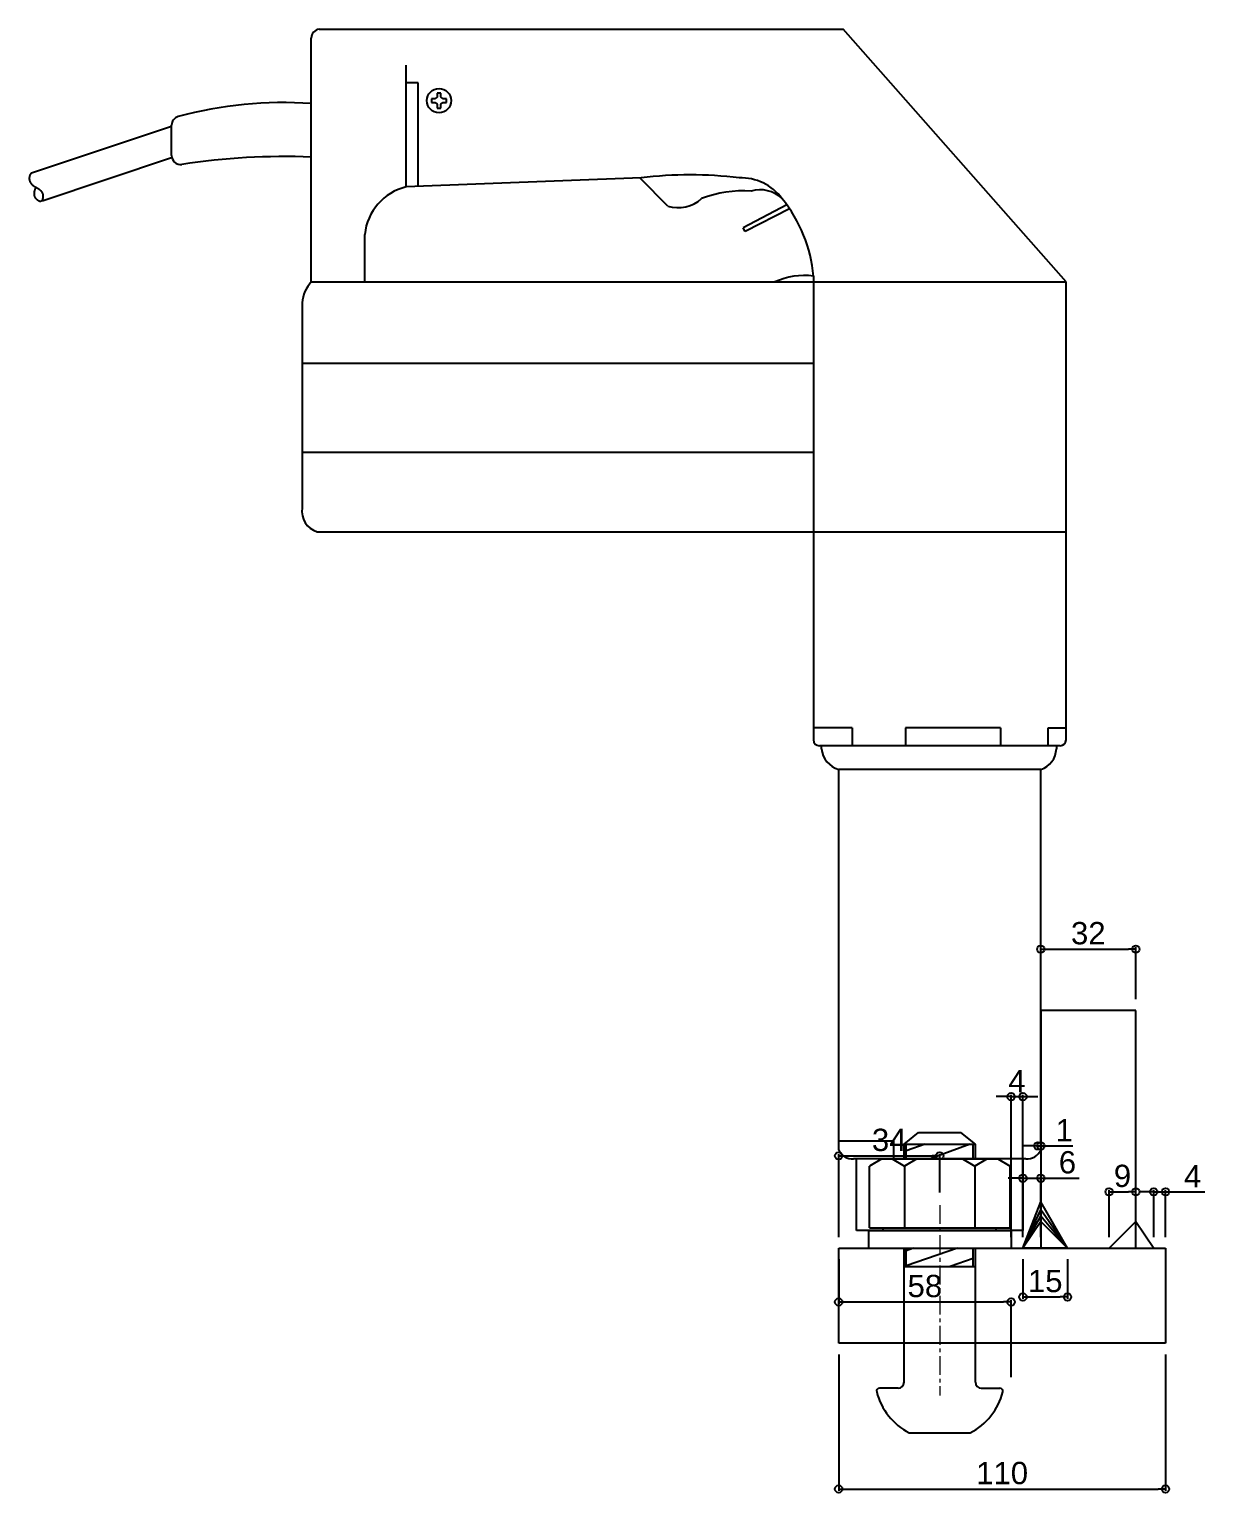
# Model space of a CAD drawing. Header units: millimetres. Extents: x -2880 to 3894, y -2977 to 4857.
# Drawn here: x 936.8 to 1332.3, y 970.5 to 1462.7 of the extents above; entities that cross this region are included whole.
import ezdxf

# ---------------------------------------------------------------- set-up
doc = ezdxf.new("R2010")
doc.units = ezdxf.units.MM
doc.header["$MEASUREMENT"] = 0
doc.linetypes.add('CENTER', pattern=[50.8, 31.75, -6.35, 6.35, -6.35])
for name, color, linetype in [('_0-2_3', 7, 'Continuous'), ('_1-0_', 7, 'Continuous'), ('gauge', 1, 'Continuous'), ('KB', 7, 'Continuous')]:
    doc.layers.add(name, color=color, linetype=linetype)
doc.layers.add('中心線', color=4, linetype='CENTER', lineweight=13)
doc.styles.get("Standard").update_dxf_attribs({"font": 'arial.ttf'})
doc.dimstyles.new('コピー ～ 一般寸法', dxfattribs={"dimscale": 0.5, "dimtxt": 15, "dimasz": 5, "dimexe": 1.25, "dimexo": 7.5, "dimgap": 3, "dimtad": 1, "dimdec": 1, "dimdsep": 46, "dimtxsty": 'Standard', "dimblk": 'ORIGIN', "dimcen": 0, "dimclrd": 256, "dimclre": 256, "dimclrt": 256, "dimadec": 0, "dimazin": 0, "dimtfac": 1, "dimtdec": 1, "dimtmove": 0, "dimatfit": 3, "dimfxl": 0, "dimarcsym": 0})

# ---------------------------------------------------------------- blocks, each defined once
blk = doc.blocks.new('_Origin')
at = {"color": 0, "linetype": 'ByBlock', "lineweight": -2}
blk.add_line((0, 0), (-1, 0), dxfattribs=at)
blk.add_circle((0, 0), 0.5, dxfattribs=at)
blk = doc.blocks.new('*D455')
at = {"layer": 'Defpoints', "color": 0}
for p in [(1309.16, 1153.3), (1277.16, 1132.71), (1309.16, 1132.71)]:
    blk.add_point(p, dxfattribs=at)
at = {"layer": 'KB', "lineweight": -2}
for p, q in [((1277.16, 1136.46), (1277.16, 1153.92)), ((1279.66, 1153.3), (1306.66, 1153.3)), ((1309.16, 1136.46), (1309.16, 1153.92))]:
    blk.add_line(p, q, dxfattribs=at)
at = {"layer": 'KB', "lineweight": -2, "xscale": 2.5, "yscale": 2.5, "zscale": 2.5, "rotation": 180}
blk.add_blockref('_Origin', (1277.16, 1153.3), dxfattribs=at)
at = {"layer": 'KB', "lineweight": -2, "xscale": 2.5, "yscale": 2.5, "zscale": 2.5}
blk.add_blockref('_Origin', (1309.16, 1153.3), dxfattribs=at)
at = {"layer": 'KB', "insert": (1293.16, 1158.62), "char_height": 7.5, "attachment_point": 5}
blk.add_mtext('32', dxfattribs=at)
blk = doc.blocks.new('*D456')
at = {"layer": 'Defpoints', "color": 0}
for p in [(1271.16, 1052.71), (1286.16, 1052.71), (1286.16, 1036.29)]:
    blk.add_point(p, dxfattribs=at)
at = {"layer": 'gauge', "lineweight": -2}
for p, q in [((1271.16, 1048.96), (1271.16, 1035.67)), ((1286.16, 1048.96), (1286.16, 1035.67)), ((1273.66, 1036.29), (1283.66, 1036.29))]:
    blk.add_line(p, q, dxfattribs=at)
at = {"layer": 'gauge', "lineweight": -2, "xscale": 2.5, "yscale": 2.5, "zscale": 2.5, "rotation": 180}
blk.add_blockref('_Origin', (1271.16, 1036.29), dxfattribs=at)
at = {"layer": 'gauge', "lineweight": -2, "xscale": 2.5, "yscale": 2.5, "zscale": 2.5}
blk.add_blockref('_Origin', (1286.16, 1036.29), dxfattribs=at)
at = {"layer": 'gauge', "insert": (1278.66, 1041.62), "char_height": 7.5, "attachment_point": 5}
blk.add_mtext('15', dxfattribs=at)
blk = doc.blocks.new('*D129')
at = {"layer": 'Defpoints', "color": 0}
for p in [(1209.16, 1020.71), (1319.16, 1020.71), (1319.16, 971.7)]:
    blk.add_point(p, dxfattribs=at)
at = {"layer": 'gauge', "lineweight": -2}
for p, q in [((1209.16, 1016.96), (1209.16, 971.08)), ((1319.16, 1016.96), (1319.16, 971.08)), ((1211.66, 971.7), (1316.66, 971.7))]:
    blk.add_line(p, q, dxfattribs=at)
at = {"layer": 'gauge', "lineweight": -2, "xscale": 2.5, "yscale": 2.5, "zscale": 2.5, "rotation": 180}
blk.add_blockref('_Origin', (1209.16, 971.7), dxfattribs=at)
at = {"layer": 'gauge', "lineweight": -2, "xscale": 2.5, "yscale": 2.5, "zscale": 2.5}
blk.add_blockref('_Origin', (1319.16, 971.7), dxfattribs=at)
at = {"layer": 'gauge', "insert": (1264.16, 977.03), "char_height": 7.5, "attachment_point": 5}
blk.add_mtext('110', dxfattribs=at)
blk = doc.blocks.new('*D130')
at = {"layer": 'Defpoints', "color": 0}
for p in [(1243.16, 1083.76), (1243.16, 1067.71), (1209.16, 1052.71)]:
    blk.add_point(p, dxfattribs=at)
at = {"layer": 'gauge', "lineweight": -2}
for p, q in [((1209.16, 1056.46), (1209.16, 1084.39)), ((1211.66, 1083.76), (1240.66, 1083.76)), ((1243.16, 1071.46), (1243.16, 1084.39))]:
    blk.add_line(p, q, dxfattribs=at)
at = {"layer": 'gauge', "lineweight": -2, "xscale": 2.5, "yscale": 2.5, "zscale": 2.5, "rotation": 180}
blk.add_blockref('_Origin', (1209.16, 1083.76), dxfattribs=at)
at = {"layer": 'gauge', "lineweight": -2, "xscale": 2.5, "yscale": 2.5, "zscale": 2.5}
blk.add_blockref('_Origin', (1243.16, 1083.76), dxfattribs=at)
at = {"layer": 'gauge', "insert": (1226.16, 1089.09), "char_height": 7.5, "attachment_point": 5}
blk.add_mtext('34', dxfattribs=at)
blk = doc.blocks.new('*D457')
at = {"layer": 'Defpoints', "color": 0}
for p in [(1319.16, 1071.65), (1315.16, 1052.71), (1319.16, 1052.71)]:
    blk.add_point(p, dxfattribs=at)
at = {"layer": 'gauge', "lineweight": -2}
for p, q in [((1312.66, 1071.65), (1310.16, 1071.65)), ((1315.16, 1056.46), (1315.16, 1072.27)), ((1315.16, 1071.65), (1319.16, 1071.65)), ((1319.16, 1056.46), (1319.16, 1072.27)), ((1321.66, 1071.65), (1332.34, 1071.65))]:
    blk.add_line(p, q, dxfattribs=at)
at = {"layer": 'gauge', "lineweight": -2, "xscale": 2.5, "yscale": 2.5, "zscale": 2.5}
blk.add_blockref('_Origin', (1315.16, 1071.65), dxfattribs=at)
at = {"layer": 'gauge', "lineweight": -2, "xscale": 2.5, "yscale": 2.5, "zscale": 2.5, "rotation": 180}
blk.add_blockref('_Origin', (1319.16, 1071.65), dxfattribs=at)
at = {"layer": 'gauge', "insert": (1328.25, 1076.9), "char_height": 7.5, "attachment_point": 5}
blk.add_mtext('4', dxfattribs=at)
blk = doc.blocks.new('*D131')
at = {"layer": 'Defpoints', "color": 0}
for p in [(1209.16, 1052.71), (1267.16, 1034.61), (1267.16, 1005.59)]:
    blk.add_point(p, dxfattribs=at)
at = {"layer": 'gauge', "lineweight": -2}
for p, q in [((1209.16, 1048.96), (1209.16, 1033.99)), ((1211.66, 1034.61), (1264.66, 1034.61)), ((1267.16, 1009.34), (1267.16, 1035.24))]:
    blk.add_line(p, q, dxfattribs=at)
at = {"layer": 'gauge', "lineweight": -2, "xscale": 2.5, "yscale": 2.5, "zscale": 2.5, "rotation": 180}
blk.add_blockref('_Origin', (1209.16, 1034.61), dxfattribs=at)
at = {"layer": 'gauge', "lineweight": -2, "xscale": 2.5, "yscale": 2.5, "zscale": 2.5}
blk.add_blockref('_Origin', (1267.16, 1034.61), dxfattribs=at)
at = {"layer": 'gauge', "insert": (1238.16, 1039.94), "char_height": 7.5, "attachment_point": 5}
blk.add_mtext('58', dxfattribs=at)
blk = doc.blocks.new('*D458')
at = {"layer": 'Defpoints', "color": 0}
for p in [(1277.16, 1076.23), (1271.16, 1052.71), (1277.16, 1052.71)]:
    blk.add_point(p, dxfattribs=at)
at = {"layer": 'gauge', "lineweight": -2}
for p, q in [((1268.66, 1076.23), (1266.16, 1076.23)), ((1271.16, 1056.46), (1271.16, 1076.86)), ((1271.16, 1076.23), (1277.16, 1076.23)), ((1277.16, 1056.46), (1277.16, 1076.86)), ((1279.66, 1076.23), (1290.12, 1076.23))]:
    blk.add_line(p, q, dxfattribs=at)
at = {"layer": 'gauge', "lineweight": -2, "xscale": 2.5, "yscale": 2.5, "zscale": 2.5}
blk.add_blockref('_Origin', (1271.16, 1076.23), dxfattribs=at)
at = {"layer": 'gauge', "lineweight": -2, "xscale": 2.5, "yscale": 2.5, "zscale": 2.5, "rotation": 180}
blk.add_blockref('_Origin', (1277.16, 1076.23), dxfattribs=at)
at = {"layer": 'gauge', "insert": (1286.14, 1081.56), "char_height": 7.5, "attachment_point": 5}
blk.add_mtext('6', dxfattribs=at)
blk = doc.blocks.new('*D394')
at = {"layer": 'Defpoints', "color": 0}
for p in [(1309.16, 1071.65), (1309.16, 1061.71), (1300.16, 1052.71)]:
    blk.add_point(p, dxfattribs=at)
at = {"layer": 'gauge', "lineweight": -2}
for p, q in [((1300.16, 1056.46), (1300.16, 1072.27)), ((1302.66, 1071.65), (1306.66, 1071.65)), ((1309.16, 1065.46), (1309.16, 1072.27))]:
    blk.add_line(p, q, dxfattribs=at)
at = {"layer": 'gauge', "lineweight": -2, "xscale": 2.5, "yscale": 2.5, "zscale": 2.5, "rotation": 180}
blk.add_blockref('_Origin', (1300.16, 1071.65), dxfattribs=at)
at = {"layer": 'gauge', "lineweight": -2, "xscale": 2.5, "yscale": 2.5, "zscale": 2.5}
blk.add_blockref('_Origin', (1309.16, 1071.65), dxfattribs=at)
at = {"layer": 'gauge', "insert": (1304.66, 1076.98), "char_height": 7.5, "attachment_point": 5}
blk.add_mtext('9', dxfattribs=at)
blk = doc.blocks.new('*D395')
at = {"layer": 'Defpoints', "color": 0}
for p in [(1271.16, 1103.68), (1267.16, 1052.71), (1271.16, 1052.71)]:
    blk.add_point(p, dxfattribs=at)
at = {"layer": 'gauge', "lineweight": -2}
for p, q in [((1264.66, 1103.68), (1262.16, 1103.68)), ((1267.16, 1056.46), (1267.16, 1104.3)), ((1267.16, 1103.68), (1271.16, 1103.68)), ((1271.16, 1056.46), (1271.16, 1104.3)), ((1273.66, 1103.68), (1276.16, 1103.68))]:
    blk.add_line(p, q, dxfattribs=at)
at = {"layer": 'gauge', "lineweight": -2, "xscale": 2.5, "yscale": 2.5, "zscale": 2.5}
blk.add_blockref('_Origin', (1267.16, 1103.68), dxfattribs=at)
at = {"layer": 'gauge', "lineweight": -2, "xscale": 2.5, "yscale": 2.5, "zscale": 2.5, "rotation": 180}
blk.add_blockref('_Origin', (1271.16, 1103.68), dxfattribs=at)
at = {"layer": 'gauge', "insert": (1269.16, 1108.93), "char_height": 7.5, "attachment_point": 5}
blk.add_mtext('4', dxfattribs=at)
blk = doc.blocks.new('*D396')
at = {"layer": 'Defpoints', "color": 0}
for p in [(1276.16, 1084.07), (1277.16, 1087.11), (1277.16, 1084.07)]:
    blk.add_point(p, dxfattribs=at)
at = {"layer": 'gauge', "lineweight": -2}
for p, q in [((1273.66, 1087.11), (1271.16, 1087.11)), ((1276.16, 1087.82), (1276.16, 1087.73)), ((1276.16, 1087.11), (1277.16, 1087.11)), ((1277.16, 1087.82), (1277.16, 1087.73)), ((1279.66, 1087.11), (1287.92, 1087.11))]:
    blk.add_line(p, q, dxfattribs=at)
at = {"layer": 'gauge', "lineweight": -2, "xscale": 2.5, "yscale": 2.5, "zscale": 2.5}
blk.add_blockref('_Origin', (1276.16, 1087.11), dxfattribs=at)
at = {"layer": 'gauge', "lineweight": -2, "xscale": 2.5, "yscale": 2.5, "zscale": 2.5, "rotation": 180}
blk.add_blockref('_Origin', (1277.16, 1087.11), dxfattribs=at)
at = {"layer": 'gauge', "insert": (1285.04, 1092.37), "char_height": 7.5, "attachment_point": 5}
blk.add_mtext('1', dxfattribs=at)

msp = doc.modelspace()

# ---------------------------------------------------------------- linework, layer by layer
at = {"layer": '_0-2_3', "color": 6, "linetype": 'Continuous'}
for p, q in [((1231.162, 1087.71), (1236.039, 1091.588)), ((1236.039, 1091.588), (1250.284, 1091.588)), ((1255.161, 1087.71), (1250.284, 1091.588)), ((1231.162, 1087.71), (1255.161, 1087.71)), ((1231.162, 1082.71), (1231.162, 1087.71)), ((1238.285, 1087.71), (1231.862, 1085.494)), ((1231.862, 1082.71), (1231.862, 1087.71)), ((1253.408, 1087.71), (1239.924, 1082.71)), ((1254.461, 1082.71), (1254.461, 1087.71)), ((1255.161, 1082.71), (1255.161, 1087.71)), ((1223.662, 1082.71), (1219.512, 1080.314)), ((1219.512, 1059.51), (1219.512, 1080.314)), ((1223.662, 1082.71), (1262.662, 1082.71)), ((1227.187, 1082.71), (1231.337, 1080.314)), ((1235.487, 1082.71), (1231.337, 1080.314)), ((1231.337, 1080.314), (1231.337, 1059.51)), ((1250.837, 1082.71), (1254.987, 1080.314)), ((1259.137, 1082.71), (1254.987, 1080.314)), ((1254.987, 1080.314), (1254.987, 1059.51)), ((1262.662, 1082.71), (1266.812, 1080.314)), ((1266.812, 1059.51), (1266.812, 1080.314)), ((1219.162, 1058.71), (1267.162, 1058.71)), ((1219.162, 1058.71), (1219.162, 1052.71)), ((1219.512, 1059.51), (1266.812, 1059.51)), ((1224.162, 1058.71), (1224.162, 1059.51)), ((1224.162, 1058.71), (1262.162, 1058.71)), ((1262.162, 1058.71), (1262.162, 1059.51)), ((1267.162, 1058.71), (1267.162, 1052.71)), ((1219.162, 1052.71), (1267.162, 1052.71)), ((1231.162, 1007.588), (1231.162, 1052.71)), ((1231.862, 1046.588), (1231.862, 1052.71)), ((1234.318, 1052.71), (1231.862, 1051.848)), ((1249.188, 1052.71), (1231.862, 1046.817)), ((1254.461, 1049.227), (1246.702, 1046.588)), ((1254.461, 1046.588), (1254.461, 1052.71)), ((1255.161, 1007.588), (1255.161, 1052.71)), ((1231.162, 1046.588), (1255.161, 1046.588)), ((1229.162, 1005.588), (1222.911, 1005.588)), ((1257.161, 1005.588), (1263.412, 1005.588)), ((1232.894, 990.588), (1253.429, 990.588))]:
    msp.add_line(p, q, dxfattribs=at)
for centre, radius, start, end in [((1222.911, 1004.588), 1, 90, 194.40202), ((1242.767, 1009.687), 21.5, 194.40178, 242.66196), ((1229.162, 1007.588), 2, 270, 0), ((1243.556, 1009.687), 21.5, 297.33804, 345.59822), ((1257.161, 1007.588), 2, 180, 270), ((1263.412, 1004.588), 1, 345.59798, 90)]:
    msp.add_arc(centre, radius, start, end, dxfattribs=at)
at = {"layer": '_1-0_', "color": 3, "linetype": 'Continuous'}
for p, q in [((1034.368, 1462.71), (1210.662, 1462.71)), ((1285.662, 1377.71), (1210.662, 1462.71)), ((1031.662, 1377.71), (1031.662, 1459.725)), ((1063.662, 1409.71), (1063.662, 1450.645)), ((1067.662, 1444.71), (1063.662, 1444.71)), ((1067.662, 1409.95), (1067.662, 1444.71)), ((1073.08, 1439.31), (1072.099, 1439.31)), ((1072.099, 1439.31), (1072.099, 1438.11)), ((1072.099, 1438.11), (1073.08, 1438.11)), ((1073.104, 1439.31), (1073.08, 1439.31)), ((1073.08, 1438.11), (1073.104, 1438.11)), ((1073.128, 1439.311), (1073.104, 1439.31)), ((1073.104, 1438.11), (1073.128, 1438.109)), ((1073.152, 1439.313), (1073.128, 1439.311)), ((1073.128, 1438.109), (1073.152, 1438.108)), ((1073.176, 1439.315), (1073.152, 1439.313)), ((1073.152, 1438.108), (1073.176, 1438.105)), ((1073.2, 1439.318), (1073.176, 1439.315)), ((1073.176, 1438.105), (1073.2, 1438.103)), ((1073.224, 1439.321), (1073.2, 1439.318)), ((1073.2, 1438.103), (1073.224, 1438.1)), ((1073.248, 1439.325), (1073.224, 1439.321)), ((1073.224, 1438.1), (1073.248, 1438.096)), ((1073.271, 1439.329), (1073.248, 1439.325)), ((1073.248, 1438.096), (1073.271, 1438.091)), ((1073.295, 1439.334), (1073.271, 1439.329)), ((1073.271, 1438.091), (1073.295, 1438.086)), ((1073.318, 1439.34), (1073.295, 1439.334)), ((1073.295, 1438.086), (1073.318, 1438.081)), ((1073.342, 1439.346), (1073.318, 1439.34)), ((1073.318, 1438.081), (1073.342, 1438.075)), ((1073.365, 1439.352), (1073.342, 1439.346)), ((1073.342, 1438.075), (1073.365, 1438.068)), ((1073.388, 1439.36), (1073.365, 1439.352)), ((1073.365, 1438.068), (1073.388, 1438.061)), ((1073.411, 1439.367), (1073.388, 1439.36)), ((1073.388, 1438.061), (1073.411, 1438.053)), ((1073.433, 1439.376), (1073.411, 1439.367)), ((1073.411, 1438.053), (1073.433, 1438.044)), ((1073.456, 1439.385), (1073.433, 1439.376)), ((1073.433, 1438.044), (1073.456, 1438.036)), ((1073.478, 1439.394), (1073.456, 1439.385)), ((1073.456, 1438.036), (1073.478, 1438.026)), ((1073.5, 1439.404), (1073.478, 1439.394)), ((1073.478, 1438.026), (1073.5, 1438.016)), ((1073.521, 1439.415), (1073.5, 1439.404)), ((1073.5, 1438.016), (1073.521, 1438.005)), ((1073.543, 1439.426), (1073.521, 1439.415)), ((1073.521, 1438.005), (1073.543, 1437.994)), ((1073.564, 1439.438), (1073.543, 1439.426)), ((1073.543, 1437.994), (1073.564, 1437.983)), ((1073.585, 1439.45), (1073.564, 1439.438)), ((1073.564, 1437.983), (1073.585, 1437.971)), ((1073.605, 1439.462), (1073.585, 1439.45)), ((1073.585, 1437.971), (1073.605, 1437.958)), ((1073.625, 1439.475), (1073.605, 1439.462)), ((1073.605, 1437.958), (1073.625, 1437.945)), ((1073.645, 1439.489), (1073.625, 1439.475)), ((1073.625, 1437.945), (1073.645, 1437.931)), ((1073.665, 1439.503), (1073.645, 1439.489)), ((1073.645, 1437.931), (1073.665, 1437.917)), ((1073.684, 1439.518), (1073.665, 1439.503)), ((1073.665, 1437.917), (1073.684, 1437.903)), ((1073.703, 1439.533), (1073.684, 1439.518)), ((1073.684, 1437.903), (1073.703, 1437.888)), ((1073.721, 1439.548), (1073.703, 1439.533)), ((1073.703, 1437.888), (1073.721, 1437.872)), ((1073.739, 1439.564), (1073.721, 1439.548)), ((1073.721, 1437.872), (1073.739, 1437.856)), ((1073.757, 1439.581), (1073.739, 1439.564)), ((1073.739, 1437.856), (1073.757, 1437.84)), ((1073.774, 1439.597), (1073.757, 1439.581)), ((1073.757, 1437.84), (1073.774, 1437.823)), ((1073.791, 1439.615), (1073.774, 1439.597)), ((1073.774, 1437.823), (1073.791, 1437.806)), ((1073.807, 1439.632), (1073.791, 1439.615)), ((1073.791, 1437.806), (1073.807, 1437.788)), ((1073.823, 1439.65), (1073.807, 1439.632)), ((1073.807, 1437.788), (1073.823, 1437.77)), ((1073.839, 1439.669), (1073.823, 1439.65)), ((1073.823, 1437.77), (1073.839, 1437.751)), ((1073.854, 1439.688), (1073.839, 1439.669)), ((1073.839, 1437.751), (1073.854, 1437.733)), ((1073.868, 1439.707), (1073.854, 1439.688)), ((1073.854, 1437.733), (1073.868, 1437.714)), ((1073.882, 1439.726), (1073.868, 1439.707)), ((1073.868, 1437.714), (1073.882, 1437.694)), ((1073.896, 1439.746), (1073.882, 1439.726)), ((1073.882, 1437.694), (1073.896, 1437.674)), ((1073.909, 1439.766), (1073.896, 1439.746)), ((1073.896, 1437.674), (1073.909, 1437.654)), ((1073.922, 1439.787), (1073.909, 1439.766)), ((1073.909, 1437.654), (1073.922, 1437.633)), ((1073.934, 1439.808), (1073.922, 1439.787)), ((1073.922, 1437.633), (1073.934, 1437.613)), ((1073.946, 1439.829), (1073.934, 1439.808)), ((1073.934, 1437.613), (1073.946, 1437.592)), ((1073.957, 1439.85), (1073.946, 1439.829)), ((1073.946, 1437.592), (1073.957, 1437.57)), ((1073.967, 1439.872), (1073.957, 1439.85)), ((1073.957, 1437.57), (1073.967, 1437.549)), ((1073.977, 1439.894), (1073.967, 1439.872)), ((1073.967, 1437.549), (1073.977, 1437.527)), ((1073.987, 1439.916), (1073.977, 1439.894)), ((1073.977, 1437.527), (1073.987, 1437.504)), ((1073.996, 1439.938), (1073.987, 1439.916)), ((1073.987, 1437.504), (1073.996, 1437.482)), ((1074.004, 1439.961), (1073.996, 1439.938)), ((1073.996, 1437.482), (1074.004, 1437.46)), ((1074.012, 1439.984), (1074.004, 1439.961)), ((1074.004, 1437.46), (1074.012, 1437.437)), ((1074.019, 1440.007), (1074.012, 1439.984)), ((1074.012, 1437.437), (1074.019, 1437.414)), ((1074.026, 1440.03), (1074.019, 1440.007)), ((1074.019, 1437.414), (1074.026, 1437.391)), ((1074.032, 1440.053), (1074.026, 1440.03)), ((1074.038, 1440.076), (1074.032, 1440.053)), ((1074.043, 1440.1), (1074.038, 1440.076)), ((1074.047, 1440.124), (1074.043, 1440.1)), ((1074.051, 1440.147), (1074.047, 1440.124)), ((1074.054, 1440.171), (1074.051, 1440.147)), ((1074.057, 1440.195), (1074.054, 1440.171)), ((1074.059, 1440.219), (1074.057, 1440.195)), ((1074.06, 1440.243), (1074.059, 1440.219)), ((1074.061, 1440.267), (1074.06, 1440.243)), ((1074.062, 1440.291), (1074.061, 1440.267)), ((1075.262, 1441.273), (1074.062, 1441.273)), ((1074.062, 1441.273), (1074.062, 1440.291)), ((1075.262, 1440.291), (1075.262, 1441.273)), ((1075.262, 1440.267), (1075.262, 1440.291)), ((1075.263, 1440.243), (1075.262, 1440.267)), ((1075.264, 1440.219), (1075.263, 1440.243)), ((1075.266, 1440.195), (1075.264, 1440.219)), ((1075.269, 1440.171), (1075.266, 1440.195)), ((1075.272, 1440.147), (1075.269, 1440.171)), ((1075.276, 1440.124), (1075.272, 1440.147)), ((1075.28, 1440.1), (1075.276, 1440.124)), ((1075.285, 1440.076), (1075.28, 1440.1)), ((1075.291, 1440.053), (1075.285, 1440.076)), ((1075.297, 1440.03), (1075.291, 1440.053)), ((1075.304, 1440.007), (1075.297, 1440.03)), ((1075.297, 1437.391), (1075.304, 1437.414)), ((1075.311, 1439.984), (1075.304, 1440.007)), ((1075.304, 1437.414), (1075.311, 1437.437)), ((1075.319, 1439.961), (1075.311, 1439.984)), ((1075.311, 1437.437), (1075.319, 1437.46)), ((1075.327, 1439.938), (1075.319, 1439.961)), ((1075.319, 1437.46), (1075.327, 1437.482)), ((1075.336, 1439.916), (1075.327, 1439.938)), ((1075.327, 1437.482), (1075.336, 1437.504)), ((1075.346, 1439.894), (1075.336, 1439.916)), ((1075.336, 1437.504), (1075.346, 1437.527)), ((1075.356, 1439.872), (1075.346, 1439.894)), ((1075.346, 1437.527), (1075.356, 1437.549)), ((1075.366, 1439.85), (1075.356, 1439.872)), ((1075.356, 1437.549), (1075.366, 1437.57)), ((1075.377, 1439.829), (1075.366, 1439.85)), ((1075.366, 1437.57), (1075.377, 1437.592)), ((1075.389, 1439.808), (1075.377, 1439.829)), ((1075.377, 1437.592), (1075.389, 1437.613)), ((1075.401, 1439.787), (1075.389, 1439.808)), ((1075.389, 1437.613), (1075.401, 1437.633)), ((1075.414, 1439.766), (1075.401, 1439.787)), ((1075.401, 1437.633), (1075.414, 1437.654)), ((1075.427, 1439.746), (1075.414, 1439.766)), ((1075.414, 1437.654), (1075.427, 1437.674)), ((1075.441, 1439.726), (1075.427, 1439.746)), ((1075.427, 1437.674), (1075.441, 1437.694)), ((1075.455, 1439.707), (1075.441, 1439.726)), ((1075.441, 1437.694), (1075.455, 1437.714)), ((1075.469, 1439.688), (1075.455, 1439.707)), ((1075.455, 1437.714), (1075.469, 1437.733)), ((1075.484, 1439.669), (1075.469, 1439.688)), ((1075.469, 1437.733), (1075.484, 1437.751)), ((1075.5, 1439.65), (1075.484, 1439.669)), ((1075.484, 1437.751), (1075.5, 1437.77)), ((1075.516, 1439.632), (1075.5, 1439.65)), ((1075.5, 1437.77), (1075.516, 1437.788)), ((1075.532, 1439.615), (1075.516, 1439.632)), ((1075.516, 1437.788), (1075.532, 1437.806)), ((1075.549, 1439.597), (1075.532, 1439.615)), ((1075.532, 1437.806), (1075.549, 1437.823)), ((1075.566, 1439.581), (1075.549, 1439.597)), ((1075.549, 1437.823), (1075.566, 1437.84)), ((1075.584, 1439.564), (1075.566, 1439.581)), ((1075.566, 1437.84), (1075.584, 1437.856)), ((1075.602, 1439.548), (1075.584, 1439.564)), ((1075.584, 1437.856), (1075.602, 1437.872)), ((1075.62, 1439.533), (1075.602, 1439.548)), ((1075.602, 1437.872), (1075.62, 1437.888)), ((1075.639, 1439.518), (1075.62, 1439.533)), ((1075.62, 1437.888), (1075.639, 1437.903)), ((1075.658, 1439.503), (1075.639, 1439.518)), ((1075.639, 1437.903), (1075.658, 1437.917)), ((1075.678, 1439.489), (1075.658, 1439.503)), ((1075.658, 1437.917), (1075.678, 1437.931)), ((1075.698, 1439.475), (1075.678, 1439.489)), ((1075.678, 1437.931), (1075.698, 1437.945)), ((1075.718, 1439.462), (1075.698, 1439.475)), ((1075.698, 1437.945), (1075.718, 1437.958)), ((1075.738, 1439.45), (1075.718, 1439.462)), ((1075.718, 1437.958), (1075.738, 1437.971)), ((1075.759, 1439.438), (1075.738, 1439.45)), ((1075.738, 1437.971), (1075.759, 1437.983)), ((1075.78, 1439.426), (1075.759, 1439.438)), ((1075.759, 1437.983), (1075.78, 1437.994)), ((1075.802, 1439.415), (1075.78, 1439.426)), ((1075.78, 1437.994), (1075.802, 1438.005)), ((1075.823, 1439.404), (1075.802, 1439.415)), ((1075.802, 1438.005), (1075.823, 1438.016)), ((1075.845, 1439.394), (1075.823, 1439.404)), ((1075.823, 1438.016), (1075.845, 1438.026)), ((1075.867, 1439.385), (1075.845, 1439.394)), ((1075.845, 1438.026), (1075.867, 1438.036)), ((1075.89, 1439.376), (1075.867, 1439.385)), ((1075.867, 1438.036), (1075.89, 1438.044)), ((1075.912, 1439.367), (1075.89, 1439.376)), ((1075.89, 1438.044), (1075.912, 1438.053)), ((1075.935, 1439.36), (1075.912, 1439.367)), ((1075.912, 1438.053), (1075.935, 1438.061)), ((1075.958, 1439.352), (1075.935, 1439.36)), ((1075.935, 1438.061), (1075.958, 1438.068)), ((1075.981, 1439.346), (1075.958, 1439.352)), ((1075.958, 1438.068), (1075.981, 1438.075)), ((1076.005, 1439.34), (1075.981, 1439.346)), ((1075.981, 1438.075), (1076.005, 1438.081)), ((1076.028, 1439.334), (1076.005, 1439.34)), ((1076.005, 1438.081), (1076.028, 1438.086)), ((1076.052, 1439.329), (1076.028, 1439.334)), ((1076.028, 1438.086), (1076.052, 1438.091)), ((1076.075, 1439.325), (1076.052, 1439.329)), ((1076.052, 1438.091), (1076.075, 1438.096)), ((1076.099, 1439.321), (1076.075, 1439.325)), ((1076.075, 1438.096), (1076.099, 1438.1)), ((1076.123, 1439.318), (1076.099, 1439.321)), ((1076.099, 1438.1), (1076.123, 1438.103)), ((1076.147, 1439.315), (1076.123, 1439.318)), ((1076.123, 1438.103), (1076.147, 1438.105)), ((1076.171, 1439.313), (1076.147, 1439.315)), ((1076.147, 1438.105), (1076.171, 1438.108)), ((1076.195, 1439.311), (1076.171, 1439.313)), ((1076.171, 1438.108), (1076.195, 1438.109)), ((1076.219, 1439.31), (1076.195, 1439.311)), ((1076.195, 1438.109), (1076.219, 1438.11)), ((1076.243, 1439.31), (1076.219, 1439.31)), ((1076.219, 1438.11), (1076.243, 1438.11)), ((1077.224, 1439.31), (1076.243, 1439.31)), ((1076.243, 1438.11), (1077.224, 1438.11)), ((1077.224, 1438.11), (1077.224, 1439.31)), ((1074.026, 1437.391), (1074.032, 1437.367)), ((1074.032, 1437.367), (1074.038, 1437.344)), ((1074.038, 1437.344), (1074.043, 1437.32)), ((1074.043, 1437.32), (1074.047, 1437.297)), ((1074.047, 1437.297), (1074.051, 1437.273)), ((1074.051, 1437.273), (1074.054, 1437.249)), ((1074.054, 1437.249), (1074.057, 1437.225)), ((1074.057, 1437.225), (1074.059, 1437.201)), ((1074.059, 1437.201), (1074.06, 1437.177)), ((1074.06, 1437.177), (1074.061, 1437.153)), ((1074.061, 1437.153), (1074.062, 1437.129)), ((1074.062, 1437.129), (1074.062, 1436.148)), ((1074.062, 1436.148), (1075.262, 1436.148)), ((1075.262, 1437.153), (1075.263, 1437.177)), ((1075.262, 1437.129), (1075.262, 1437.153)), ((1075.262, 1436.148), (1075.262, 1437.129)), ((1075.263, 1437.177), (1075.264, 1437.201)), ((1075.264, 1437.201), (1075.266, 1437.225)), ((1075.266, 1437.225), (1075.269, 1437.249)), ((1075.269, 1437.249), (1075.272, 1437.273)), ((1075.272, 1437.273), (1075.276, 1437.297)), ((1075.276, 1437.297), (1075.28, 1437.32)), ((1075.28, 1437.32), (1075.285, 1437.344)), ((1075.285, 1437.344), (1075.291, 1437.367)), ((1075.291, 1437.367), (1075.297, 1437.391)), ((984.662, 1429.981), (937.499, 1414.26)), ((984.662, 1420.23), (984.662, 1430.438)), ((984.662, 1419.44), (941.155, 1404.937)), ((936.791, 1412.838), (936.785, 1412.771)), ((936.799, 1412.905), (936.791, 1412.838)), ((936.809, 1412.972), (936.799, 1412.905)), ((936.819, 1413.04), (936.809, 1412.972)), ((936.825, 1413.074), (936.819, 1413.04)), ((936.831, 1413.107), (936.825, 1413.074)), ((936.837, 1413.14), (936.831, 1413.107)), ((936.844, 1413.172), (936.837, 1413.14)), ((936.85, 1413.204), (936.844, 1413.172)), ((936.857, 1413.235), (936.85, 1413.204)), ((936.864, 1413.266), (936.857, 1413.235)), ((936.871, 1413.297), (936.864, 1413.266)), ((936.878, 1413.327), (936.871, 1413.297)), ((936.885, 1413.356), (936.878, 1413.327)), ((936.893, 1413.386), (936.885, 1413.356)), ((936.9, 1413.414), (936.893, 1413.386)), ((936.908, 1413.443), (936.9, 1413.414)), ((936.916, 1413.47), (936.908, 1413.443)), ((936.924, 1413.498), (936.916, 1413.47)), ((936.932, 1413.525), (936.924, 1413.498)), ((936.94, 1413.551), (936.932, 1413.525)), ((936.949, 1413.577), (936.94, 1413.551)), ((936.957, 1413.603), (936.949, 1413.577)), ((936.966, 1413.628), (936.957, 1413.603)), ((936.975, 1413.653), (936.966, 1413.628)), ((936.984, 1413.677), (936.975, 1413.653)), ((936.993, 1413.701), (936.984, 1413.677)), ((937.002, 1413.724), (936.993, 1413.701)), ((937.012, 1413.747), (937.002, 1413.724)), ((937.022, 1413.769), (937.012, 1413.747)), ((937.031, 1413.791), (937.022, 1413.769)), ((937.041, 1413.813), (937.031, 1413.791)), ((937.051, 1413.834), (937.041, 1413.813)), ((937.062, 1413.855), (937.051, 1413.834)), ((937.072, 1413.875), (937.062, 1413.855)), ((937.083, 1413.894), (937.072, 1413.875)), ((937.093, 1413.914), (937.083, 1413.894)), ((937.104, 1413.933), (937.093, 1413.914)), ((937.115, 1413.951), (937.104, 1413.933)), ((937.126, 1413.969), (937.115, 1413.951)), ((937.138, 1413.986), (937.126, 1413.969)), ((937.149, 1414.004), (937.138, 1413.986)), ((937.161, 1414.02), (937.149, 1414.004)), ((937.172, 1414.036), (937.161, 1414.02)), ((937.184, 1414.052), (937.172, 1414.036)), ((937.196, 1414.067), (937.184, 1414.052)), ((937.209, 1414.082), (937.196, 1414.067)), ((937.221, 1414.096), (937.209, 1414.082)), ((937.233, 1414.11), (937.221, 1414.096)), ((937.246, 1414.124), (937.233, 1414.11)), ((937.259, 1414.137), (937.246, 1414.124)), ((937.272, 1414.149), (937.259, 1414.137)), ((937.285, 1414.161), (937.272, 1414.149)), ((937.298, 1414.173), (937.285, 1414.161)), ((937.311, 1414.184), (937.298, 1414.173)), ((937.325, 1414.195), (937.311, 1414.184)), ((937.339, 1414.205), (937.325, 1414.195)), ((937.353, 1414.215), (937.339, 1414.205)), ((937.367, 1414.225), (937.353, 1414.215)), ((937.381, 1414.234), (937.367, 1414.225)), ((937.395, 1414.242), (937.381, 1414.234)), ((937.409, 1414.25), (937.395, 1414.242)), ((937.424, 1414.258), (937.409, 1414.25)), ((937.439, 1414.265), (937.424, 1414.258)), ((937.454, 1414.272), (937.439, 1414.265)), ((937.469, 1414.278), (937.454, 1414.272)), ((937.484, 1414.284), (937.469, 1414.278)), ((937.499, 1414.289), (937.484, 1414.284)), ((936.776, 1412.639), (936.774, 1412.574)), ((936.774, 1412.574), (936.774, 1412.509)), ((936.774, 1412.509), (936.775, 1412.444)), ((936.775, 1412.444), (936.777, 1412.38)), ((936.78, 1412.705), (936.776, 1412.639)), ((936.777, 1412.38), (936.781, 1412.316)), ((936.785, 1412.771), (936.78, 1412.705)), ((936.781, 1412.316), (936.786, 1412.253)), ((936.786, 1412.253), (936.793, 1412.19)), ((936.793, 1412.19), (936.801, 1412.128)), ((936.801, 1412.128), (936.811, 1412.066)), ((936.811, 1412.066), (936.822, 1412.004)), ((936.822, 1412.004), (936.835, 1411.943)), ((936.835, 1411.943), (936.849, 1411.883)), ((936.849, 1411.883), (936.864, 1411.822)), ((936.864, 1411.822), (936.881, 1411.762)), ((936.881, 1411.762), (936.9, 1411.703)), ((936.9, 1411.703), (936.92, 1411.644)), ((936.92, 1411.644), (936.941, 1411.585)), ((936.941, 1411.585), (936.964, 1411.527)), ((936.964, 1411.527), (936.988, 1411.469)), ((936.988, 1411.469), (937.014, 1411.412)), ((937.014, 1411.412), (937.041, 1411.355)), ((937.041, 1411.355), (937.07, 1411.299)), ((937.07, 1411.299), (937.1, 1411.243)), ((937.1, 1411.243), (937.132, 1411.187)), ((937.132, 1411.187), (937.165, 1411.132)), ((937.165, 1411.132), (937.2, 1411.077)), ((937.2, 1411.077), (937.236, 1411.023)), ((937.236, 1411.023), (937.273, 1410.969)), ((937.273, 1410.969), (937.312, 1410.915)), ((937.312, 1410.915), (937.353, 1410.862)), ((937.353, 1410.862), (937.395, 1410.809)), ((937.395, 1410.809), (937.438, 1410.757)), ((937.438, 1410.757), (937.483, 1410.705)), ((937.483, 1410.705), (937.529, 1410.654)), ((937.529, 1410.654), (937.577, 1410.603)), ((937.577, 1410.603), (937.626, 1410.552)), ((937.626, 1410.552), (937.677, 1410.502)), ((937.677, 1410.502), (937.729, 1410.452)), ((937.729, 1410.452), (937.783, 1410.403)), ((937.783, 1410.403), (937.838, 1410.354)), ((937.838, 1410.354), (937.894, 1410.305)), ((937.894, 1410.305), (937.952, 1410.257)), ((937.952, 1410.257), (938.012, 1410.21)), ((938.012, 1410.21), (938.073, 1410.162)), ((938.073, 1410.162), (938.135, 1410.116)), ((938.135, 1410.116), (938.199, 1410.069)), ((938.199, 1410.069), (938.265, 1410.023)), ((938.265, 1410.023), (938.331, 1409.978)), ((938.331, 1409.978), (938.4, 1409.933)), ((938.4, 1409.933), (938.47, 1409.888)), ((938.47, 1409.888), (938.541, 1409.844)), ((938.512, 1407.798), (938.521, 1407.868)), ((938.521, 1407.868), (938.531, 1407.939)), ((938.531, 1407.939), (938.543, 1408.01)), ((938.541, 1409.844), (938.613, 1409.8)), ((938.543, 1408.01), (938.556, 1408.081)), ((938.556, 1408.081), (938.571, 1408.154)), ((938.571, 1408.154), (938.587, 1408.226)), ((938.587, 1408.226), (938.605, 1408.3)), ((938.605, 1408.3), (938.624, 1408.373)), ((938.613, 1409.8), (938.688, 1409.756)), ((938.624, 1408.373), (938.644, 1408.448)), ((938.644, 1408.448), (938.666, 1408.523)), ((938.666, 1408.523), (938.69, 1408.598)), ((938.688, 1409.756), (938.763, 1409.713)), ((938.69, 1408.598), (938.714, 1408.674)), ((938.714, 1408.674), (938.74, 1408.751)), ((938.74, 1408.751), (938.768, 1408.828)), ((938.763, 1409.713), (938.84, 1409.671)), ((938.768, 1408.828), (938.797, 1408.905)), ((938.797, 1408.905), (938.828, 1408.983)), ((938.828, 1408.983), (938.859, 1409.062)), ((938.84, 1409.671), (938.919, 1409.629)), ((938.859, 1409.062), (938.893, 1409.141)), ((938.893, 1409.141), (938.927, 1409.221)), ((938.919, 1409.629), (938.999, 1409.587)), ((938.927, 1409.221), (938.963, 1409.301)), ((938.963, 1409.301), (939.001, 1409.382)), ((938.999, 1409.587), (939.08, 1409.546)), ((939.001, 1409.382), (939.04, 1409.464)), ((939.04, 1409.464), (939.08, 1409.546)), ((939.08, 1409.546), (939.162, 1409.504)), ((939.162, 1409.504), (939.242, 1409.463)), ((939.242, 1409.463), (939.32, 1409.42)), ((939.32, 1409.42), (939.398, 1409.378)), ((939.398, 1409.378), (939.473, 1409.335)), ((939.473, 1409.335), (939.547, 1409.291)), ((939.547, 1409.291), (939.62, 1409.248)), ((939.62, 1409.248), (939.691, 1409.203)), ((939.691, 1409.203), (939.761, 1409.159)), ((939.761, 1409.159), (939.829, 1409.113)), ((939.829, 1409.113), (939.896, 1409.068)), ((939.896, 1409.068), (939.961, 1409.022)), ((939.961, 1409.022), (940.025, 1408.976)), ((940.025, 1408.976), (940.088, 1408.929)), ((940.088, 1408.929), (940.149, 1408.882)), ((940.149, 1408.882), (940.208, 1408.834)), ((940.208, 1408.834), (940.266, 1408.786)), ((940.266, 1408.786), (940.323, 1408.738)), ((940.323, 1408.738), (940.378, 1408.689)), ((940.378, 1408.689), (940.432, 1408.639)), ((940.432, 1408.639), (940.484, 1408.59)), ((940.484, 1408.59), (940.534, 1408.54)), ((940.534, 1408.54), (940.584, 1408.489)), ((940.584, 1408.489), (940.631, 1408.438)), ((940.631, 1408.438), (940.678, 1408.387)), ((940.678, 1408.387), (940.723, 1408.335)), ((940.723, 1408.335), (940.766, 1408.283)), ((940.766, 1408.283), (940.808, 1408.23)), ((940.808, 1408.23), (940.848, 1408.177)), ((940.848, 1408.177), (940.887, 1408.123)), ((940.887, 1408.123), (940.925, 1408.069)), ((940.925, 1408.069), (940.961, 1408.015)), ((940.961, 1408.015), (940.995, 1407.96)), ((940.995, 1407.96), (941.029, 1407.905)), ((941.029, 1407.905), (941.06, 1407.849)), ((1142.661, 1412.71), (1063.662, 1409.71)), ((1151.661, 1403.233), (1142.423, 1412.472)), ((938.487, 1407.39), (938.488, 1407.457)), ((938.488, 1407.324), (938.487, 1407.39)), ((938.488, 1407.457), (938.49, 1407.524)), ((938.491, 1407.258), (938.488, 1407.324)), ((938.49, 1407.524), (938.493, 1407.592)), ((938.494, 1407.193), (938.491, 1407.258)), ((938.493, 1407.592), (938.498, 1407.66)), ((938.499, 1407.128), (938.494, 1407.193)), ((938.498, 1407.66), (938.504, 1407.729)), ((938.506, 1407.064), (938.499, 1407.128)), ((938.504, 1407.729), (938.512, 1407.798)), ((938.514, 1407.001), (938.506, 1407.064)), ((938.524, 1406.938), (938.514, 1407.001)), ((938.534, 1406.875), (938.524, 1406.938)), ((938.547, 1406.814), (938.534, 1406.875)), ((938.561, 1406.752), (938.547, 1406.814)), ((938.576, 1406.692), (938.561, 1406.752)), ((938.592, 1406.631), (938.576, 1406.692)), ((938.61, 1406.572), (938.592, 1406.631)), ((938.63, 1406.513), (938.61, 1406.572)), ((938.651, 1406.454), (938.63, 1406.513)), ((938.673, 1406.396), (938.651, 1406.454)), ((938.697, 1406.339), (938.673, 1406.396)), ((938.722, 1406.282), (938.697, 1406.339)), ((938.748, 1406.225), (938.722, 1406.282)), ((938.776, 1406.169), (938.748, 1406.225)), ((938.806, 1406.114), (938.776, 1406.169)), ((938.837, 1406.059), (938.806, 1406.114)), ((938.869, 1406.005), (938.837, 1406.059)), ((938.902, 1405.951), (938.869, 1406.005)), ((938.938, 1405.898), (938.902, 1405.951)), ((938.974, 1405.846), (938.938, 1405.898)), ((939.012, 1405.794), (938.974, 1405.846)), ((939.052, 1405.742), (939.012, 1405.794)), ((939.092, 1405.691), (939.052, 1405.742)), ((939.135, 1405.641), (939.092, 1405.691)), ((939.178, 1405.591), (939.135, 1405.641)), ((939.223, 1405.541), (939.178, 1405.591)), ((939.27, 1405.493), (939.223, 1405.541)), ((939.318, 1405.444), (939.27, 1405.493)), ((939.367, 1405.397), (939.318, 1405.444)), ((939.417, 1405.35), (939.367, 1405.397)), ((939.466, 1405.305), (939.417, 1405.35)), ((939.515, 1405.262), (939.466, 1405.305)), ((939.563, 1405.221), (939.515, 1405.262)), ((939.61, 1405.182), (939.563, 1405.221)), ((939.657, 1405.144), (939.61, 1405.182)), ((939.703, 1405.109), (939.657, 1405.144)), ((939.748, 1405.075), (939.703, 1405.109)), ((939.793, 1405.043), (939.748, 1405.075)), ((939.838, 1405.012), (939.793, 1405.043)), ((939.881, 1404.984), (939.838, 1405.012)), ((939.925, 1404.957), (939.881, 1404.984)), ((939.967, 1404.932), (939.925, 1404.957)), ((940.009, 1404.909), (939.967, 1404.932)), ((940.05, 1404.888), (940.009, 1404.909)), ((940.091, 1404.869), (940.05, 1404.888)), ((940.131, 1404.851), (940.091, 1404.869)), ((940.171, 1404.835), (940.131, 1404.851)), ((940.21, 1404.821), (940.171, 1404.835)), ((940.248, 1404.809), (940.21, 1404.821)), ((940.286, 1404.798), (940.248, 1404.809)), ((940.323, 1404.79), (940.286, 1404.798)), ((940.36, 1404.783), (940.323, 1404.79)), ((940.396, 1404.778), (940.36, 1404.783)), ((940.431, 1404.774), (940.396, 1404.778)), ((940.466, 1404.773), (940.431, 1404.774)), ((940.5, 1404.773), (940.466, 1404.773)), ((940.533, 1404.775), (940.5, 1404.773)), ((940.566, 1404.779), (940.533, 1404.775)), ((940.599, 1404.785), (940.566, 1404.779)), ((940.63, 1404.793), (940.599, 1404.785)), ((940.662, 1404.802), (940.63, 1404.793)), ((940.692, 1404.813), (940.662, 1404.802)), ((940.722, 1404.826), (940.692, 1404.813)), ((940.751, 1404.841), (940.722, 1404.826)), ((940.78, 1404.858), (940.751, 1404.841)), ((940.808, 1404.876), (940.78, 1404.858)), ((940.836, 1404.896), (940.808, 1404.876)), ((940.863, 1404.918), (940.836, 1404.896)), ((940.889, 1404.942), (940.863, 1404.918)), ((940.915, 1404.968), (940.889, 1404.942)), ((940.94, 1404.995), (940.915, 1404.968)), ((940.964, 1405.024), (940.94, 1404.995)), ((940.988, 1405.055), (940.964, 1405.024)), ((941.012, 1405.088), (940.988, 1405.055)), ((941.034, 1405.123), (941.012, 1405.088)), ((941.056, 1405.159), (941.034, 1405.123)), ((941.078, 1405.197), (941.056, 1405.159)), ((941.06, 1407.849), (941.09, 1407.793)), ((941.099, 1405.237), (941.078, 1405.197)), ((941.09, 1407.793), (941.119, 1407.737)), ((941.119, 1405.279), (941.099, 1405.237)), ((941.119, 1407.737), (941.146, 1407.68)), ((941.139, 1405.323), (941.119, 1405.279)), ((941.158, 1405.368), (941.139, 1405.323)), ((941.146, 1407.68), (941.172, 1407.623)), ((941.176, 1405.416), (941.158, 1405.368)), ((941.172, 1407.623), (941.196, 1407.565)), ((941.194, 1405.465), (941.176, 1405.416)), ((941.212, 1405.516), (941.194, 1405.465)), ((941.196, 1407.565), (941.219, 1407.507)), ((941.228, 1405.568), (941.212, 1405.516)), ((941.219, 1407.507), (941.241, 1407.449)), ((941.244, 1405.623), (941.228, 1405.568)), ((941.241, 1407.449), (941.261, 1407.39)), ((941.26, 1405.679), (941.244, 1405.623)), ((941.275, 1405.737), (941.26, 1405.679)), ((941.261, 1407.39), (941.279, 1407.33)), ((941.289, 1405.797), (941.275, 1405.737)), ((941.279, 1407.33), (941.296, 1407.27)), ((941.303, 1405.859), (941.289, 1405.797)), ((941.296, 1407.27), (941.312, 1407.21)), ((941.316, 1405.922), (941.303, 1405.859)), ((941.312, 1407.21), (941.326, 1407.15)), ((941.328, 1405.987), (941.316, 1405.922)), ((941.326, 1407.15), (941.338, 1407.088)), ((941.34, 1406.054), (941.328, 1405.987)), ((941.338, 1407.088), (941.349, 1407.027)), ((941.351, 1406.122), (941.34, 1406.054)), ((941.349, 1407.027), (941.359, 1406.965)), ((941.361, 1406.19), (941.351, 1406.122)), ((941.359, 1406.965), (941.367, 1406.903)), ((941.369, 1406.256), (941.361, 1406.19)), ((941.367, 1406.903), (941.374, 1406.84)), ((941.375, 1406.323), (941.369, 1406.256)), ((941.374, 1406.84), (941.379, 1406.777)), ((941.38, 1406.389), (941.375, 1406.323)), ((941.379, 1406.777), (941.383, 1406.713)), ((941.384, 1406.455), (941.38, 1406.389)), ((941.383, 1406.713), (941.385, 1406.649)), ((941.386, 1406.52), (941.384, 1406.455)), ((941.385, 1406.649), (941.386, 1406.585)), ((941.386, 1406.585), (941.386, 1406.52)), ((1191.691, 1403.71), (1177.031, 1395.952)), ((1192.662, 1402.323), (1177.661, 1394.71)), ((1049.662, 1377.922), (1049.662, 1393.71)), ((1177.661, 1394.71), (1177.031, 1395.952)), ((1200.662, 1379.71), (1200.662, 1223.71)), ((1031.662, 1377.71), (1285.662, 1377.71)), ((1285.662, 1293.71), (1285.662, 1377.71)), ((1028.662, 1370.71), (1028.662, 1301.71)), ((1200.662, 1350.336), (1028.662, 1350.336)), ((1200.662, 1320.336), (1028.662, 1320.336)), ((1285.662, 1223.71), (1285.662, 1311.882)), ((1033.662, 1293.71), (1285.662, 1293.71)), ((1213.662, 1227.71), (1200.662, 1227.71)), ((1213.662, 1227.71), (1213.662, 1221.71)), ((1263.662, 1227.71), (1231.662, 1227.71)), ((1231.662, 1227.71), (1231.662, 1221.71)), ((1263.662, 1227.71), (1263.662, 1221.71)), ((1279.662, 1221.71), (1279.662, 1227.71)), ((1279.662, 1227.71), (1285.662, 1227.71)), ((1283.662, 1221.71), (1202.662, 1221.71)), ((1203.412, 1220.71), (1203.412, 1221.71)), ((1282.412, 1221.71), (1282.412, 1220.71)), ((1209.162, 1085.71), (1209.162, 1213.71)), ((1277.162, 1213.71), (1209.162, 1213.71)), ((1277.162, 1085.71), (1277.162, 1213.71)), ((1227.662, 1088.71), (1209.162, 1088.71)), ((1227.662, 1082.71), (1227.662, 1088.71)), ((1272.162, 1082.71), (1214.162, 1082.71)), ((1215.162, 1058.71), (1215.162, 1082.71)), ((1271.162, 1082.71), (1271.162, 1058.71)), ((1271.162, 1058.71), (1215.162, 1058.71))]:
    msp.add_line(p, q, dxfattribs=at)
msp.add_circle((1074.662, 1438.71), 4.1, dxfattribs=at)
for centre, radius, start, end in [((1034.662, 1459.725), 3, 95.61751, 180.0002), ((1022.162, 1303.61), 134.436, 85.9478, 105.21758), ((987.661, 1430.438), 3, 105.21751, 180), ((987.661, 1420.23), 3, 180, 278.68298), ((1022.662, 1191.043), 228.844, 87.74609, 98.68279), ((1159.162, 1279.427), 134.3, 82.94288, 97.05715), ((1068.017, 1391.774), 18.457, 103.64867, 173.97949), ((1177.328, 1367.963), 40.409, 86.68937, 110.69883), ((1176.326, 1395.579), 17.144, 36.22397, 92.22021), ((1182.662, 1397.919), 10.81, 46.1115, 106.11159), ((1155.162, 1414.357), 11.661, 252.53427, 312.53423), ((1152.902, 1375.535), 47.942, 4.99626, 39.00708), ((1197.662, 1355.96), 23.939, 82.80078, 114.69156), ((1039.953, 1370.014), 11.313, 137.13258, 176.47023), ((1035.557, 1300.457), 7.008, 169.70242, 254.30841), ((1202.662, 1223.71), 2, 180, 270), ((1283.662, 1223.71), 2, 270, 0), ((1211.456, 1221.456), 8.079, 185.30014, 253.50126), ((1274.791, 1220.957), 7.625, 288.11516, 358.14502), ((1213.924, 1087.981), 5.276, 205.49224, 272.58024), ((1272.399, 1087.981), 5.276, 267.41976, 334.50776)]:
    msp.add_arc(centre, radius, start, end, dxfattribs=at)
at = {"layer": 'gauge'}
for p, q in [((1271.162, 1052.71), (1277.162, 1068.299)), ((1286.162, 1052.71), (1277.162, 1068.299)), ((1271.162, 1052.71), (1277.162, 1065.564)), ((1271.162, 1052.71), (1277.162, 1063.436)), ((1286.162, 1052.71), (1277.162, 1065.564)), ((1286.162, 1052.71), (1277.162, 1063.436)), ((1277.162, 1061.71), (1271.162, 1052.71)), ((1286.162, 1052.71), (1277.162, 1061.71)), ((1286.162, 1052.71), (1280.162, 1061.279)), ((1300.162, 1052.71), (1309.162, 1061.71)), ((1309.162, 1061.71), (1315.162, 1052.71)), ((1286.162, 1052.71), (1271.162, 1052.71)), ((1300.162, 1052.71), (1315.162, 1052.71))]:
    msp.add_line(p, q, dxfattribs=at)
at = {"layer": 'KB'}
for p, q in [((1277.162, 1132.71), (1277.162, 1052.71)), ((1309.162, 1132.71), (1277.162, 1132.71)), ((1309.162, 1052.71), (1309.162, 1132.71)), ((1209.162, 1052.71), (1319.162, 1052.71)), ((1209.162, 1020.71), (1209.162, 1052.71)), ((1319.162, 1052.71), (1319.162, 1020.71)), ((1319.162, 1020.71), (1209.162, 1020.71))]:
    msp.add_line(p, q, dxfattribs=at)
at = {"layer": '中心線', "color": 7, "ltscale": 0.2}
msp.add_line((1243.162, 1067.21), (1243.162, 1003.21), dxfattribs=at)

# ---------------------------------------------------------------- dimensions: what is measured, and where the dimension line sits
at = {"layer": 'gauge'}
for base, p1, p2, override, picture, middle in [((1271.162, 1103.678), (1267.162, 1052.71), (1271.162, 1052.71), {"dimdec": 0, "dimfxl": 0.18}, '*D395', (1269.162, 1103.678)), ((1267.162, 1034.611), (1209.162, 1052.71), (1267.162, 1005.591), {"dimfxl": 0.18}, '*D131', (1238.162, 1034.611))]:
    dim = msp.add_linear_dim(base=base, p1=p1, p2=p2, dimstyle='コピー ～ 一般寸法', override=override, dxfattribs=at)
    dim.commit()
    dim.dimension.update_dxf_attribs({"geometry": picture, "text_midpoint": middle, "dimtype": 160})
for base, p1, p2, picture, middle in [((1243.162, 1083.765), (1209.162, 1052.71), (1243.162, 1067.714), '*D130', (1226.162, 1083.765)), ((1319.162, 971.703), (1209.162, 1020.71), (1319.162, 1020.71), '*D129', (1264.162, 971.703))]:
    dim = msp.add_linear_dim(base=base, p1=p1, p2=p2, dimstyle='コピー ～ 一般寸法', dxfattribs=at)
    dim.commit()
    dim.dimension.update_dxf_attribs({"geometry": picture, "text_midpoint": middle, "dimtype": 160})
for base, p1, p2, picture, middle in [((1277.162, 1087.105), (1276.161, 1084.075), (1277.162, 1084.075), '*D396', (1285.042, 1092.37)), ((1277.162, 1076.234), (1271.162, 1052.71), (1277.162, 1052.71), '*D458', (1286.14, 1081.562)), ((1309.162, 1071.65), (1300.162, 1052.71), (1309.162, 1061.71), '*D394', (1304.662, 1076.979))]:
    dim = msp.add_linear_dim(base=base, p1=p1, p2=p2, dimstyle='コピー ～ 一般寸法', override={"dimfxl": 0.18}, dxfattribs=at)
    dim.commit()
    dim.dimension.update_dxf_attribs({"geometry": picture, "text_midpoint": middle})
for base, p1, p2, picture, middle in [((1319.162, 1071.65), (1315.162, 1052.71), (1319.162, 1052.71), '*D457', (1328.253, 1076.9)), ((1286.162, 1036.293), (1271.162, 1052.71), (1286.162, 1052.71), '*D456', (1278.662, 1041.622))]:
    dim = msp.add_linear_dim(base=base, p1=p1, p2=p2, dimstyle='コピー ～ 一般寸法', dxfattribs=at)
    dim.commit()
    dim.dimension.update_dxf_attribs({"geometry": picture, "text_midpoint": middle})
at = {"layer": 'KB'}
dim = msp.add_linear_dim(base=(1309.162, 1153.296), p1=(1277.162, 1132.71), p2=(1309.162, 1132.71), dimstyle='コピー ～ 一般寸法', dxfattribs=at)
dim.commit()
dim.dimension.update_dxf_attribs({"geometry": '*D455', "text_midpoint": (1293.162, 1158.625)})

doc.saveas('drawing.dxf')
